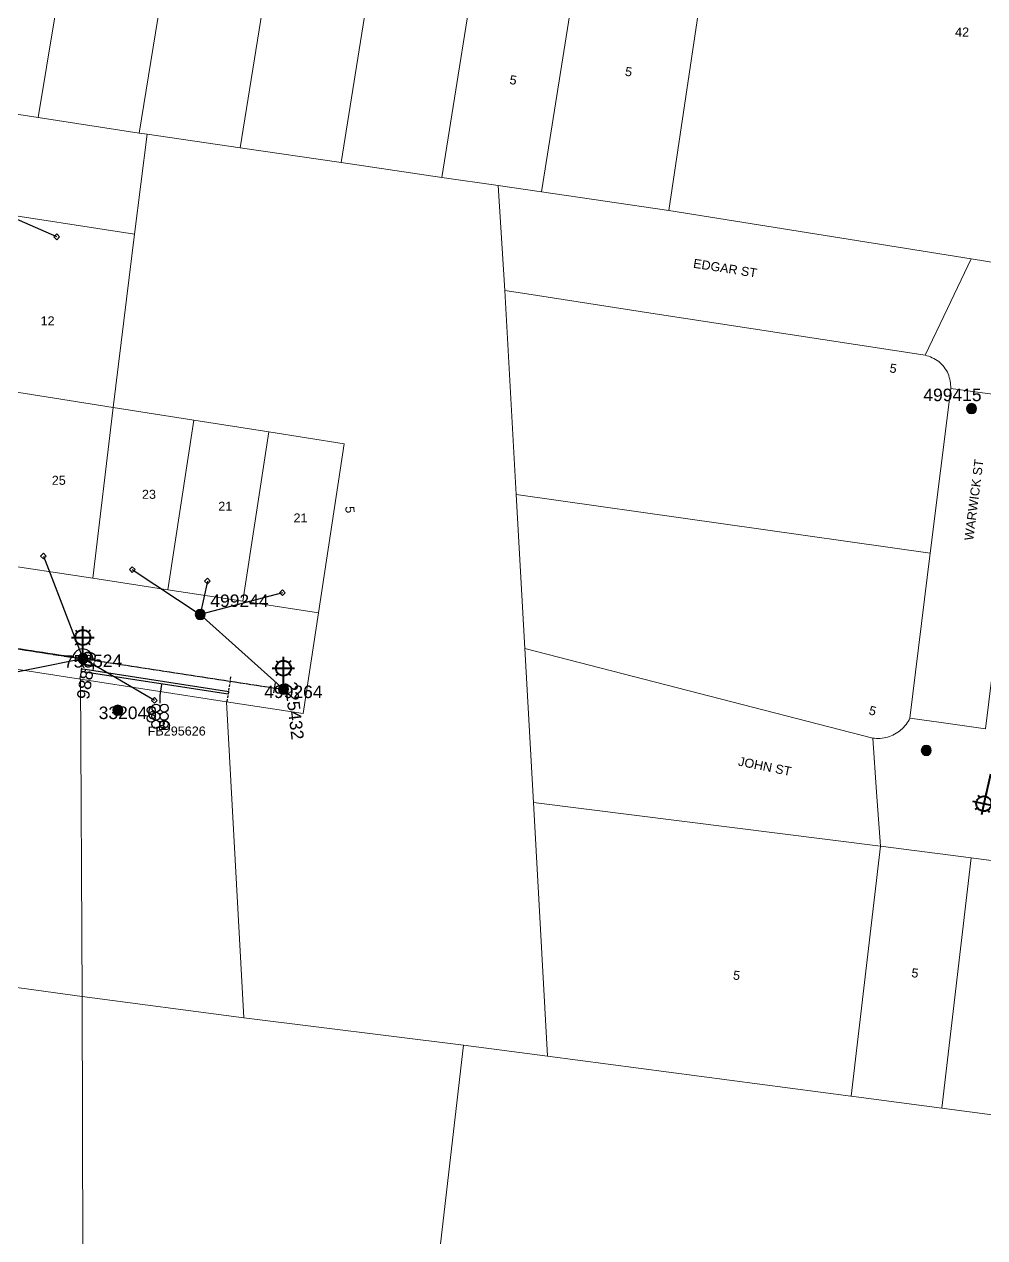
# Model space of a CAD drawing. Header units: metres. Extents: x 291879 to 294448, y 6259965 to 6261176.
# Drawn here: x 293347.7 to 293539.7, y 6260491.5 to 6260734.2 of the extents above; entities that cross this region are included whole.
import ezdxf
from ezdxf.enums import TextEntityAlignment as Align

# ---------------------------------------------------------------- set-up
doc = ezdxf.new("R2010")
doc.units = ezdxf.units.M
doc.linetypes.add('Cable Exist OH', pattern=[1, 1, 0])
doc.linetypes.add('DASHED', pattern=[0.75, 0.5, -0.25])
doc.layers.get('0').update_dxf_attribs({"color": 6})
for name, color, linetype, lineweight in [('Cadastre Buildings_SP_EXT', 9, 'Continuous', 5), ('Cadastre Land Parcels_SP_EXT', 9, 'Continuous', 5), ('Cadastre Roads_SP_EXT', 9, 'Continuous', 5)]:
    doc.layers.add(name, color=color, linetype=linetype, lineweight=lineweight)
for name, color, linetype in [('Duct_SP_EXT', 7, 'Continuous'), ('Equip_SP_SL_EXT', 7, 'Continuous'), ('Mains_LV_EXT', 7, 'Continuous'), ('Mains_SL_EXT', 7, 'Continuous'), ('Services_SP_EXT', 7, 'Continuous'), ('SupportsOH_SP_TR_HV_LV_SL_EXT', 7, 'Continuous')]:
    doc.layers.add(name, color=color, linetype=linetype)
doc.layers.add('UNKNOWN_FEATURES', color=1, linetype='DASHED', plot=False)
doc.styles.add('iecARIAL', font='arial.ttf', dxfattribs={"height": 2})
doc.styles.add('POLE_LABEL', font='arial.ttf')
doc.styles.get("Standard").update_dxf_attribs({"font": 'arial.ttf'})

# ---------------------------------------------------------------- blocks, each defined once
blk = doc.blocks.new('DUCT_EXT')
blk.add_circle((0, 0.8), 0.8)
at = {"flags": 1}
blk.add_attdef('Z', (0, 0), '', height=0.2, dxfattribs=at)
at = {"flags": 9}
for tag, p in [('DUCT_CODE', (0, 0)), ('XSECT_TYPE', (0, -0.2)), ('STATE', (0, -0.6)), ('FB_REFERENCE', (0, -0.4)), ('NOTES', (0, -0.8))]:
    blk.add_attdef(tag, text='', height=0.2, dxfattribs=at).set_placement(p, align=Align.MIDDLE_LEFT)
blk = doc.blocks.new('SL_LANTERN_EXT')
at = {"lineweight": 40}
for p, q in [((-1.46, 5.68), (-1.06, 5.28)), ((0, 1.97), (0, 6.47)), ((1.46, 5.68), (1.06, 5.28)), ((-2.25, 4.22), (2.25, 4.22)), ((-1.46, 2.76), (-1.06, 3.16)), ((0, 0), (0, 2.72)), ((1.46, 2.76), (1.06, 3.16))]:
    blk.add_line(p, q, dxfattribs=at)
blk.add_circle((0, 4.22), 1.5, dxfattribs=at)
at = {"style": 'iecARIAL', "flags": 8}
blk.add_attdef('ASSET_NUM', (1.5, 1.5), '', height=2.5, dxfattribs=at)
for tag, p, height, flags in [('OPERATING_VOLTAGE', (0.98, -1.65), 0.2, 9), ('ORIENTATION', (0.98, -1.85), 0.2, 9), ('OWNED_BY', (0.98, -2.05), 0.2, 9), ('STATE', (0.98, -2.25), 0.2, 9), ('CONSTRUCTED_VOLTAGE', (0.98, -0.65), 0.2, 9), ('CONTROL_TYPE', (0.98, -0.85), 0.2, 9), ('LANTERN_PURPOSE', (0.98, -1.05), 0.2, 9), ('LANTERN_TYPE', (0.98, -1.25), 0.2, 9), ('NO_PHASES', (0.98, -1.45), 0.2, 9), ('USAGE', (0.98, -2.45), 0.2, 9), ('LNUMBER', (2.18, -3.25), 2.5, 8), ('CEXIST', (0.98, -2.65), 0.2, 9), ('CNEW', (0.98, -2.85), 0.2, 9), ('CNUMBER', (0.98, -3.05), 0.2, 9), ('CREMOVE', (0.98, -3.25), 0.2, 9), ('CREPLACE', (0.98, -3.45), 0.2, 9), ('LKINGHEIGHT', (0.98, -3.65), 0.2, 9), ('LBRACKET', (0.98, -3.85), 0.2, 9), ('LBRACKETVOCAB', (0.98, -4.05), 0.2, 9), ('LCATEGORY', (0.98, -4.25), 0.2, 9), ('LCHARGE1', (0.98, -4.45), 0.2, 9), ('LCHARGE1PERCENT', (0.98, -4.65), 0.2, 9), ('LCHARGE2', (0.98, -4.85), 0.2, 9), ('LCHARGE2PERCENT', (0.98, -5.05), 0.2, 9), ('LCHARGE3', (0.98, -5.25), 0.2, 9), ('LCHARGE3PERCENT', (0.98, -5.45), 0.2, 9), ('LEXIST', (0.98, -5.65), 0.2, 9), ('LLAMP', (0.98, -5.85), 0.2, 9), ('LLAMPVOCAB', (0.98, -6.05), 0.2, 9), ('LMAST', (0.98, -6.25), 0.2, 9), ('LMASTVOCAB', (0.98, -6.45), 0.2, 9), ('LNEW', (0.98, -6.65), 0.2, 9), ('LANTNUMBER', (0.98, -6.85), 0.2, 9), ('LOUTREACH', (0.98, -7.25), 0.2, 9), ('LOUTREACHVOCAB', (0.98, -7.45), 0.2, 9), ('STREETNAME', (0.98, -9.25), 0.2, 9), ('SUBURB', (0.98, -9.45), 0.2, 1), ('LRATECODE', (0.98, -7.65), 0.2, 9), ('LREMOVE', (0.98, -7.85), 0.2, 9), ('LREPLACE', (0.98, -8.05), 0.2, 9), ('LTYPE', (0.98, -8.25), 0.2, 9), ('LTYPEVOCAB', (0.98, -8.45), 0.2, 9), ('LEGEND', (0.98, -8.65), 0.2, 9), ('LOCATION', (0.98, -8.85), 0.2, 9), ('NOTES', (0.98, -9.05), 0.2, 9)]:
    blk.add_attdef(tag, p, '', height=height, dxfattribs=dict(flags=flags))
blk = doc.blocks.new('*U774')
at = {"lineweight": 40}
for p, q in [((0, 0), (-0.98, -4.48)), ((-2.42, -4.2), (-2.11, -4.68)), ((-0.82, -3.74), (-1.79, -8.14)), ((0.43, -4.83), (-0.04, -5.13)), ((0.89, -6.42), (-3.5, -5.46)), ((-3.04, -7.05), (-2.57, -6.75)), ((-0.19, -7.68), (-0.5, -7.21))]:
    blk.add_line(p, q, dxfattribs=at)
blk.add_circle((-1.31, -5.94), 1.5, dxfattribs=at)
at = {"style": 'iecARIAL', "flags": 8}
blk.add_attdef('ASSET_NUM', (1.5, 1.5), '', height=2.5, dxfattribs=at)
for tag, p, height, flags in [('OPERATING_VOLTAGE', (0.98, -1.65), 0.2, 9), ('ORIENTATION', (0.98, -1.85), 0.2, 9), ('OWNED_BY', (0.98, -2.05), 0.2, 9), ('STATE', (0.98, -2.25), 0.2, 9), ('CONSTRUCTED_VOLTAGE', (0.98, -0.65), 0.2, 9), ('CONTROL_TYPE', (0.98, -0.85), 0.2, 9), ('LANTERN_PURPOSE', (0.98, -1.05), 0.2, 9), ('LANTERN_TYPE', (0.98, -1.25), 0.2, 9), ('NO_PHASES', (0.98, -1.45), 0.2, 9), ('USAGE', (0.98, -2.45), 0.2, 9), ('LNUMBER', (2.18, -3.25), 2.5, 8), ('CEXIST', (0.98, -2.65), 0.2, 9), ('CNEW', (0.98, -2.85), 0.2, 9), ('CNUMBER', (0.98, -3.05), 0.2, 9), ('CREMOVE', (0.98, -3.25), 0.2, 9), ('CREPLACE', (0.98, -3.45), 0.2, 9), ('LKINGHEIGHT', (0.98, -3.65), 0.2, 9), ('LBRACKET', (0.98, -3.85), 0.2, 9), ('LBRACKETVOCAB', (0.98, -4.05), 0.2, 9), ('LCATEGORY', (0.98, -4.25), 0.2, 9), ('LCHARGE1', (0.98, -4.45), 0.2, 9), ('LCHARGE1PERCENT', (0.98, -4.65), 0.2, 9), ('LCHARGE2', (0.98, -4.85), 0.2, 9), ('LCHARGE2PERCENT', (0.98, -5.05), 0.2, 9), ('LCHARGE3', (0.98, -5.25), 0.2, 9), ('LCHARGE3PERCENT', (0.98, -5.45), 0.2, 9), ('LEXIST', (0.98, -5.65), 0.2, 9), ('LLAMP', (0.98, -5.85), 0.2, 9), ('LLAMPVOCAB', (0.98, -6.05), 0.2, 9), ('LMAST', (0.98, -6.25), 0.2, 9), ('LMASTVOCAB', (0.98, -6.45), 0.2, 9), ('LNEW', (0.98, -6.65), 0.2, 9), ('LANTNUMBER', (0.98, -6.85), 0.2, 9), ('LOUTREACH', (0.98, -7.25), 0.2, 9), ('LOUTREACHVOCAB', (0.98, -7.45), 0.2, 9), ('STREETNAME', (0.98, -9.25), 0.2, 9), ('SUBURB', (0.98, -9.45), 0.2, 1), ('LRATECODE', (0.98, -7.65), 0.2, 9), ('LREMOVE', (0.98, -7.85), 0.2, 9), ('LREPLACE', (0.98, -8.05), 0.2, 9), ('LTYPE', (0.98, -8.25), 0.2, 9), ('LTYPEVOCAB', (0.98, -8.45), 0.2, 9), ('LEGEND', (0.98, -8.65), 0.2, 9), ('LOCATION', (0.98, -8.85), 0.2, 9), ('NOTES', (0.98, -9.05), 0.2, 9)]:
    blk.add_attdef(tag, p, '', height=height, dxfattribs=dict(flags=flags))
blk = doc.blocks.new('CCP_EXT')
at = {"flags": 9}
blk.add_attdef('NOTES', text='', height=0.2, dxfattribs=at).set_placement((0, -2), align=Align.MIDDLE_LEFT)
blk.add_wipeout([(0, 0.57), (0.57, 0), (0, -0.57), (-0.57, 0)])
blk.add_lwpolyline([(-0.57, 0), (0, 0.57), (0.57, 0), (0, -0.57), (-0.57, 0)])
at = {"flags": 1}
blk.add_attdef('Z', (0, 0), '', height=0.2, dxfattribs=at)
at = {"flags": 9}
for tag, p in [('CCP_TYPE', (0, 0)), ('CONSTRUCTED_VOLTAGE', (0, -0.2)), ('OPERATING_VOLTAGE', (0, -0.6)), ('ORIENTATION', (0, -0.8)), ('OWNED_BY', (0, -1)), ('STATE', (0, -1.8)), ('NO_PHASES', (0, -0.4)), ('USAGE', (0, -1.2)), ('LEGEND', (0, -1.4)), ('LIFE_SUPPORT', (0, -1.6))]:
    blk.add_attdef(tag, text='', height=0.2, dxfattribs=at).set_placement(p, align=Align.MIDDLE_LEFT)
blk = doc.blocks.new('POLE_EXT')
blk.add_hatch(color=256).paths.add_polyline_path([(-1, 0, 1), (1, 0, 1)])
blk.add_lwpolyline([(-1, 0, 1), (1, 0, 1)], format="xyb", close=True)
for tag, height, flags, p in [('pNumber', 2.5, 8, (-17.84, 2.07)), ('OWNED_BY', 0.2, 9, (1.35, -0.4)), ('SPECIAL_USE', 0.2, 9, (1.35, -0.8)), ('STATE', 0.2, 9, (1.35, -1)), ('cLV', 0.2, 9, (1.35, -1.4)), ('hDepth', 0.2, 9, (1.35, -1.6)), ('hDia', 0.2, 9, (1.35, -1.8)), ('cHV', 0.2, 9, (1.35, -2)), ('PARENT', 0.2, 9, (1.35, -0.6)), ('USAGE', 0.2, 9, (1.35, -1.2)), ('LBRACKET', 0.2, 9, (1.35, -2.2)), ('LExisting', 0.2, 9, (1.35, -2.4)), ('cLinedev', 0.2, 9, (1.35, -3.4)), ('pExisting', 0.2, 9, (1.35, -3.8)), ('pFooting', 0.2, 9, (1.35, -4.4)), ('pNew', 0.2, 9, (1.35, -4.6)), ('LANTNUMBER', 0.2, 9, (1.35, -2.6)), ('LOther', 0.2, 9, (1.35, -2.8)), ('LRemove', 0.2, 9, (1.35, -3)), ('LEGEND', 0.2, 9, (1.35, -3.2)), ('LOCATION', 0.2, 9, (1.35, -3.6)), ('PFNUMBER', 0.2, 9, (1.35, -4)), ('NEWPFNUMBER', 0.2, 9, (1.35, -4.2)), ('pRelocate', 0.2, 9, (1.35, -5)), ('pRemove', 0.2, 9, (1.35, -5.2)), ('pReplace', 0.2, 9, (1.35, -5.4)), ('pStay', 0.2, 9, (1.35, -5.6)), ('pType', 0.2, 9, (1.35, -5.8)), ('cspan', 0.2, 9, (1.35, -6)), ('STREETNAME', 0.2, 9, (1.35, -6.2)), ('SUBURB', 0.2, 9, (1.35, -6.4)), ('OPERATED_BY', 0.2, 9, (1.36, -7.01)), ('NOTES', 0.2, 9, (1.35, -6.6)), ('MAINTAINED_BY', 0.2, 9, (1.36, -6.81))]:
    blk.add_attdef(tag, text='', height=height, dxfattribs=dict(flags=flags)).set_placement(p, align=Align.MIDDLE_LEFT)
at = {"style": 'POLE_LABEL'}
for tag, height, flags, p in [('ASSET_NUM', 2.5, 8, (2, 2)), ('STRUCTURE_PLANT_NUMBER', 0.2, 9, (1.35, 0.03)), ('STREET_CODE', 0.2, 9, (1.35, -0.2))]:
    blk.add_attdef(tag, text='', height=height, dxfattribs=dict(at, flags=flags)).set_placement(p, align=Align.MIDDLE_LEFT)
at = {"flags": 1}
blk.add_attdef('Z', (1.35, -7.33), '', height=0.2, dxfattribs=at)
blk = doc.blocks.new('End Shackle_EXT')
at = {"flags": 9}
blk.add_attdef('NOTES', text='', height=0.2, dxfattribs=at).set_placement((0, -1.6), align=Align.MIDDLE_LEFT)
blk.add_wipeout([(0, 0.25), (1.81, 0.25), (1.82, -0.25), (0, -0.25)])
blk.add_line((1.81, -1), (1.81, 1))
at = {"flags": 1}
blk.add_attdef('Z', (0, 0), '', height=0.2, dxfattribs=at)
at = {"flags": 9}
for tag, p in [('CONNECTOR_TYPE', (0, 0)), ('CONSTRUCTED_VOLTAGE', (0, -0.2)), ('OPERATING_VOLTAGE', (0, -0.6)), ('ORIENTATION', (0, -0.8)), ('OWNED_BY', (0, -1)), ('STATE', (0, -1.2)), ('NO_PHASES', (0, -0.4)), ('USAGE', (0, -1.4))]:
    blk.add_attdef(tag, text='', height=0.2, dxfattribs=at).set_placement(p, align=Align.MIDDLE_LEFT)

msp = doc.modelspace()

# ---------------------------------------------------------------- linework, layer by layer
at = {"layer": 'Cadastre Buildings_SP_EXT', "linetype": 'Continuous'}
msp.add_lwpolyline([(293358.9, 6260603.19), (293320.33, 6260609.22), (293311.28, 6260546.31), (293359.23, 6260539.72), (293358.9, 6260603.19)], close=True, dxfattribs=at)
at = {"layer": 'Cadastre Land Parcels_SP_EXT', "linetype": 'Continuous'}
for points in [[(293386.88, 6260812.34), (293366.83, 6260815.37), (293358.75, 6260765.88), (293350.45, 6260715.52), (293370.63, 6260712.41), (293386.88, 6260812.34)], [(293406.93, 6260809.3), (293386.88, 6260812.34), (293370.63, 6260712.41), (293372.26, 6260712.16), (293390.81, 6260709.45), (293406.93, 6260809.3)], [(293426.97, 6260806.27), (293406.93, 6260809.3), (293390.81, 6260709.45), (293411, 6260706.49), (293426.97, 6260806.27)], [(293431.19, 6260703.54), (293439.22, 6260754.1), (293447.02, 6260803.23), (293426.97, 6260806.27), (293411, 6260706.49), (293431.19, 6260703.54)], [(293576.64, 6260783.43), (293556.7, 6260786.51), (293491.75, 6260796.41), (293484.03, 6260747.05), (293476.52, 6260696.9), (293537.03, 6260687.27), (293554.23, 6260684.48), (293560.72, 6260683.43), (293566.52, 6260719.86), (293576.64, 6260783.43)], [(293358.75, 6260765.88), (293338.87, 6260768.94), (293337.93, 6260762.58), (293330.94, 6260718.52), (293350.45, 6260715.52), (293358.75, 6260765.88)], [(293459.09, 6260750.97), (293439.22, 6260754.1), (293431.19, 6260703.54), (293442.4, 6260701.9), (293451.1, 6260700.63), (293459.09, 6260750.97)], [(293476.52, 6260696.9), (293484.03, 6260747.05), (293459.09, 6260750.97), (293451.1, 6260700.63), (293476.52, 6260696.9)], [(293390.81, 6260709.45), (293372.26, 6260712.16), (293369.74, 6260692.19), (293365.46, 6260657.55), (293381.58, 6260655.01), (293396.55, 6260652.64), (293411.64, 6260650.28), (293406.48, 6260616.46), (293403.46, 6260596.31), (293388.13, 6260598.67), (293391.57, 6260535.48), (293435.5, 6260529.99), (293452.27, 6260527.81), (293449.46, 6260578.56), (293447.75, 6260609.36), (293446.04, 6260640.12), (293443.78, 6260680.89), (293442.4, 6260701.9), (293431.19, 6260703.54), (293411, 6260706.49), (293390.81, 6260709.45)], [(293369.74, 6260692.19), (293339.43, 6260696.86), (293335.17, 6260662.34), (293344.88, 6260660.8), (293365.46, 6260657.55), (293369.74, 6260692.19)], [(293527.8, 6260667.96), (293472.98, 6260676.41), (293448.13, 6260680.22), (293443.78, 6260680.89), (293446.04, 6260640.12), (293528.83, 6260628.37), (293532.91, 6260661.32), (293532.92, 6260661.69), (293532.9, 6260662.07), (293532.86, 6260662.44), (293532.81, 6260662.81), (293532.74, 6260663.18), (293532.64, 6260663.54), (293532.53, 6260663.9), (293532.4, 6260664.25), (293532.25, 6260664.6), (293532.05, 6260664.94), (293531.83, 6260665.28), (293531.6, 6260665.6), (293531.35, 6260665.91), (293531.08, 6260666.2), (293530.8, 6260666.48), (293530.51, 6260666.72), (293530.2, 6260666.93), (293529.88, 6260667.13), (293529.55, 6260667.32), (293529.22, 6260667.48), (293528.87, 6260667.63), (293528.52, 6260667.76), (293528.16, 6260667.87), (293527.8, 6260667.96)], [(293365.46, 6260657.55), (293344.88, 6260660.8), (293340.96, 6260626.49), (293361.38, 6260623.38), (293365.46, 6260657.55)], [(293381.58, 6260655.01), (293365.46, 6260657.55), (293361.38, 6260623.38), (293376.39, 6260621.08), (293381.58, 6260655.01)], [(293396.55, 6260652.64), (293381.58, 6260655.01), (293376.39, 6260621.08), (293391.34, 6260618.79), (293396.55, 6260652.64)], [(293406.48, 6260616.46), (293411.64, 6260650.28), (293396.55, 6260652.64), (293391.34, 6260618.79), (293406.48, 6260616.46)], [(293528.83, 6260628.37), (293446.04, 6260640.12), (293447.75, 6260609.36), (293517.33, 6260591.41), (293517.71, 6260591.37), (293518.08, 6260591.34), (293518.46, 6260591.34), (293518.83, 6260591.36), (293519.21, 6260591.4), (293519.58, 6260591.45), (293519.95, 6260591.53), (293520.31, 6260591.62), (293520.67, 6260591.74), (293521.02, 6260591.87), (293521.37, 6260592.03), (293521.7, 6260592.19), (293522.03, 6260592.38), (293522.35, 6260592.59), (293522.65, 6260592.81), (293522.94, 6260593.04), (293523.22, 6260593.3), (293523.49, 6260593.56), (293523.74, 6260593.84), (293523.98, 6260594.14), (293524.2, 6260594.44), (293524.4, 6260594.76), (293524.59, 6260595.08), (293524.76, 6260595.42), (293528.83, 6260628.37)], [(293512.98, 6260519.82), (293518.85, 6260569.79), (293449.46, 6260578.56), (293452.27, 6260527.81), (293512.97, 6260519.82), (293512.98, 6260519.82)], [(293531.12, 6260517.41), (293536.98, 6260567.49), (293518.85, 6260569.79), (293512.98, 6260519.82), (293531.12, 6260517.41)], [(293554.27, 6260514.37), (293560.43, 6260564.4), (293537.48, 6260567.43), (293536.98, 6260567.49), (293531.12, 6260517.41), (293554.27, 6260514.37)], [(293242.59, 6260555.32), (293232.23, 6260556.66), (293225.73, 6260502.16), (293116.76, 6260515.57), (293103.81, 6260490.16), (293085.92, 6260455.05), (293076.36, 6260436.29), (293061.12, 6260406.37), (293149.2, 6260395.69), (293270.78, 6260344.96), (293296.12, 6260341.88), (293359.76, 6260334.13), (293359.23, 6260539.72), (293311.28, 6260546.31), (293304.3, 6260547.23), (293289.23, 6260549.21), (293242.59, 6260555.32)], [(293391.57, 6260535.48), (293359.23, 6260539.72), (293359.76, 6260334.13), (293483.55, 6260319.09), (293508.96, 6260316), (293539.06, 6260312.35), (293540.14, 6260323.75), (293531.82, 6260324.89), (293531.26, 6260317.38), (293517.64, 6260318.32), (293518.36, 6260327.73), (293424.52, 6260338.62), (293414.69, 6260350.34), (293435.5, 6260529.99), (293391.57, 6260535.48)], [(293452.27, 6260527.81), (293435.5, 6260529.99), (293414.69, 6260350.34), (293424.52, 6260338.62), (293518.36, 6260327.73), (293517.64, 6260318.32), (293531.26, 6260317.38), (293531.82, 6260324.89), (293540.14, 6260323.75), (293539.06, 6260312.35), (293556.11, 6260310.29), (293580.51, 6260510.93), (293572.85, 6260511.94), (293554.27, 6260514.37), (293531.12, 6260517.41), (293512.98, 6260519.82), (293512.97, 6260519.82), (293452.27, 6260527.81)]]:
    msp.add_lwpolyline(points, close=True, dxfattribs=at)
at = {"layer": 'Cadastre Roads_SP_EXT', "linetype": 'Continuous'}
for points in [[(293451.1, 6260700.63), (293442.4, 6260701.9), (293443.78, 6260680.89), (293448.13, 6260680.22), (293472.98, 6260676.41), (293527.8, 6260667.96), (293532.27, 6260677.32), (293537.03, 6260687.27), (293476.52, 6260696.9), (293451.1, 6260700.63)], [(293548.07, 6260659.31), (293539.26, 6260660.47), (293532.91, 6260661.32), (293528.83, 6260628.37), (293524.76, 6260595.42), (293531.04, 6260594.53), (293539.85, 6260593.27), (293543.92, 6260626.18), (293547.94, 6260658.63), (293548.07, 6260659.31)], [(293517.33, 6260591.41), (293447.75, 6260609.36), (293449.46, 6260578.56), (293518.85, 6260569.79), (293518.09, 6260580.6), (293517.33, 6260591.41)]]:
    msp.add_lwpolyline(points, close=True, dxfattribs=at)
at = {"layer": 'Duct_SP_EXT'}
for p, q in [((293359.06, 6260604.75), (293359.09, 6260604.99)), ((293359.8, 6260604.63), (293359.06, 6260604.75)), ((293359.13, 6260605.22), (293359.09, 6260604.99)), ((293359.87, 6260605.11), (293359.13, 6260605.22)), ((293359.8, 6260604.63), (293359.84, 6260604.87)), ((293359.87, 6260605.11), (293359.84, 6260604.87)), ((293388.46, 6260600.22), (293388.5, 6260600.45)), ((293388.54, 6260600.69), (293388.5, 6260600.45))]:
    msp.add_line(p, q, dxfattribs=at)
msp.add_lwpolyline([(293374.81, 6260598.38), (293374.81, 6260599.9), (293375.15, 6260602.15)], dxfattribs=at)
at = {"layer": 'Mains_LV_EXT', "linetype": 'Cable Exist OH'}
msp.add_lwpolyline([(293308.88, 6260615.08), (293359.51, 6260607.22)], dxfattribs=at)
at = {"layer": 'Mains_LV_EXT', "linetype": 'Continuous'}
msp.add_lwpolyline([(293361.34, 6260606.91, 1.015655), (293357.38, 6260607.52)], format="xyb", dxfattribs=at)
at = {"layer": 'Mains_SL_EXT', "linetype": 'Cable Exist OH'}
msp.add_lwpolyline([(293260.77, 6260622.51), (293308.91, 6260615.06), (293359.35, 6260607.35)], dxfattribs=at)
at = {"layer": 'Services_SP_EXT'}
for points in [[(293382.87, 6260616.13), (293399.48, 6260601.17)], [(293339.43, 6260603.36), (293359.39, 6260607.31)]]:
    msp.add_lwpolyline(points, dxfattribs=at)
at = {"layer": 'UNKNOWN_FEATURES'}
for points in [[(293358.83, 6260603.28), (293359.09, 6260604.99), (293359.6, 6260608.25)], [(293388.26, 6260598.7), (293389, 6260603.72)]]:
    msp.add_lwpolyline(points, dxfattribs=at)

# ---------------------------------------------------------------- block references
at = {"layer": 'Duct_SP_EXT'}
for p in [(293374.01, 6260596.62), (293375.65, 6260596.61), (293373.05, 6260594.58), (293373.06, 6260596.2), (293373.99, 6260594.99), (293375.63, 6260594.99), (293373.98, 6260593.37), (293375.63, 6260593.38)]:
    msp.add_blockref('DUCT_EXT', p, dxfattribs=at)
at = {"layer": 'Equip_SP_SL_EXT'}
ref = msp.add_blockref('SL_LANTERN_EXT', (293359.37, 6260607.31), dxfattribs=at)
ref.add_attrib('ASSET_NUM', '98819', dxfattribs={"layer": '0', "height": 2.5, "rotation": 81.0354, "style": 'iecARIAL'}).set_placement((293360.87, 6260608.81), align=Align.MIDDLE_RIGHT)
ref = msp.add_blockref('SL_LANTERN_EXT', (293399.48, 6260601.17), dxfattribs=at)
ref.add_attrib('ASSET_NUM', '225432', dxfattribs={"layer": '0', "height": 2.5, "rotation": 276.8655, "style": 'iecARIAL'}).set_placement((293400.98, 6260602.67), align=Align.MIDDLE_LEFT)
msp.add_blockref('*U774', (293540.85, 6260584.23), dxfattribs=at)
at = {"layer": 'SupportsOH_SP_TR_HV_LV_SL_EXT'}
ref = msp.add_blockref('POLE_EXT', (293537.09, 6260657.29), dxfattribs=at)
ref.add_attrib('ASSET_NUM', '499415', dxfattribs={"layer": '0', "height": 2.5, "style": 'POLE_LABEL'}).set_placement((293539.09, 6260658.04), align=Align.BOTTOM_RIGHT)
ref = msp.add_blockref('POLE_EXT', (293382.87, 6260616.13), dxfattribs=at)
ref.add_attrib('ASSET_NUM', '499244', dxfattribs={"layer": '0', "height": 2.5, "rotation": 359.9977, "style": 'POLE_LABEL'}).set_placement((293384.87, 6260616.88), align=Align.BOTTOM_LEFT)
ref = msp.add_blockref('POLE_EXT', (293359.39, 6260607.31), dxfattribs=at)
ref.add_attrib('ASSET_NUM', '758524', dxfattribs={"layer": '0', "height": 2.5, "rotation": 1, "style": 'POLE_LABEL'}).set_placement((293361.39, 6260608.06), align=Align.TOP_CENTER)
msp.add_blockref('POLE_EXT', (293528.04, 6260588.95), dxfattribs=at)

# ---------------------------------------------------------------- texts
at = {"layer": 'Cadastre Land Parcels_SP_EXT'}
for s, p in [('42', (293533.8, 6260731.7)), ('12', (293350.93, 6260673.95)), ('25', (293353.17, 6260642.06)), ('23', (293371.2, 6260639.26)), ('21', (293386.46, 6260636.88)), ('21', (293401.5, 6260634.54))]:
    msp.add_text(s, height=1.8, dxfattribs=at).set_placement(p)
for rotation, p in [(350.9662, (293467.69, 6260723.89)), (350.9661, (293444.6, 6260722.23)), (350.947, (293520.6, 6260664.57)), (273.3477, (293411.85, 6260637.74)), (344.2833, (293516.4, 6260596.21)), (353.2406, (293489.31, 6260543.16)), (353.2402, (293524.98, 6260543.63))]:
    msp.add_text('5', height=1.8, rotation=rotation, dxfattribs=at).set_placement(p)
at = {"layer": 'Cadastre Roads_SP_EXT'}
for s, rotation, p in [('EDGAR ST', 350.96, (293481.33, 6260685.5)), ('WARWICK ST', 82.6784, (293537.4, 6260630.83)), ('JOHN ST', 348.7392, (293490.3, 6260585.94))]:
    msp.add_text(s, height=1.8, rotation=rotation, dxfattribs=at).set_placement(p)
at = {"layer": 'Duct_SP_EXT'}
for s, p in [('FB295626', (293372.35, 6260591.93)), ('B', (293374.37, 6260593.01)), ('D', (293375.15, 6260593.01))]:
    msp.add_text(s, height=1.8, dxfattribs=at).set_placement(p)

# ---------------------------------------------------------------- next in the draw order: block references
at = {"layer": 'Services_SP_EXT'}
for p in [(293354.17, 6260691.65), (293351.5, 6260627.81), (293369.27, 6260625.1), (293384.3, 6260622.8), (293399.28, 6260620.49), (293373.69, 6260598.94)]:
    msp.add_blockref('CCP_EXT', p, dxfattribs=at)

# ---------------------------------------------------------------- next in the draw order: linework, layer by layer
at = {"layer": 'Cadastre Buildings_SP_EXT', "linetype": 'Continuous'}
msp.add_lwpolyline([(293359.23, 6260539.72), (293391.57, 6260535.48), (293388.13, 6260598.67), (293358.9, 6260603.19), (293359.23, 6260539.72)], close=True, dxfattribs=at)
at = {"layer": 'Cadastre Roads_SP_EXT', "linetype": 'Continuous'}
for points in [[(293275.62, 6260727.04), (293246.18, 6260731.58), (293238.99, 6260723.4), (293230.4, 6260713.64), (293264.06, 6260708.47), (293278.94, 6260706.15), (293294.14, 6260703.82), (293309.12, 6260701.52), (293324.46, 6260699.18), (293339.43, 6260696.86), (293369.74, 6260692.19), (293372.26, 6260712.16), (293370.63, 6260712.41), (293350.45, 6260715.52), (293330.94, 6260718.52), (293312.54, 6260721.35), (293294.13, 6260724.19), (293275.62, 6260727.04)], [(293255.11, 6260639.71), (293192.17, 6260649.34), (293186.31, 6260639.51), (293181.08, 6260630.75), (293257.08, 6260619.04), (293298, 6260612.71), (293313.05, 6260610.41), (293320.33, 6260609.22), (293358.9, 6260603.19), (293388.13, 6260598.67), (293403.46, 6260596.31), (293406.48, 6260616.46), (293391.34, 6260618.79), (293376.39, 6260621.08), (293361.38, 6260623.38), (293340.96, 6260626.49), (293321.19, 6260629.51), (293300.74, 6260632.67), (293285.5, 6260635.04), (293270.09, 6260637.41), (293255.11, 6260639.71)]]:
    msp.add_lwpolyline(points, close=True, dxfattribs=at)
at = {"layer": 'Duct_SP_EXT'}
for p, q in [((293388.46, 6260600.22), (293359.8, 6260604.63)), ((293388.54, 6260600.69), (293359.87, 6260605.11))]:
    msp.add_line(p, q, dxfattribs=at)
at = {"layer": 'Services_SP_EXT'}
for points in [[(293354.17, 6260691.65), (293329.13, 6260702.59)], [(293351.5, 6260627.81), (293359.39, 6260607.31)], [(293369.27, 6260625.1), (293382.87, 6260616.13)], [(293384.3, 6260622.8), (293382.87, 6260616.13)], [(293399.28, 6260620.49), (293382.87, 6260616.13)], [(293373.69, 6260598.94), (293359.39, 6260607.31)]]:
    msp.add_lwpolyline(points, dxfattribs=at)

# ---------------------------------------------------------------- next in the draw order: block references
at = {"layer": 'SupportsOH_SP_TR_HV_LV_SL_EXT'}
ref = msp.add_blockref('POLE_EXT', (293366.37, 6260596.97), dxfattribs=at)
ref.add_attrib('ASSET_NUM', '332046', dxfattribs={"layer": '0', "height": 2.5, "style": 'POLE_LABEL'}).set_placement((293368.37, 6260597.72), align=Align.TOP_CENTER)

# ---------------------------------------------------------------- next in the draw order: block references
at = {"layer": 'Mains_LV_EXT', "rotation": 170.2015784498682}
msp.add_blockref('End Shackle_EXT', (293399.48, 6260601.17), dxfattribs=at)

# ---------------------------------------------------------------- next in the draw order: linework, layer by layer
at = {"layer": 'Mains_LV_EXT', "linetype": 'Cable Exist OH'}
msp.add_lwpolyline([(293359.39, 6260607.3), (293399.48, 6260601.17)], dxfattribs=at)

# ---------------------------------------------------------------- next in the draw order: block references
at = {"layer": 'SupportsOH_SP_TR_HV_LV_SL_EXT'}
ref = msp.add_blockref('POLE_EXT', (293399.48, 6260601.17), dxfattribs=at)
ref.add_attrib('ASSET_NUM', '499264', dxfattribs={"layer": '0', "height": 2.5, "rotation": 359.9755, "style": 'POLE_LABEL'}).set_placement((293401.48, 6260601.92), align=Align.TOP_CENTER)

doc.saveas('drawing.dxf')
